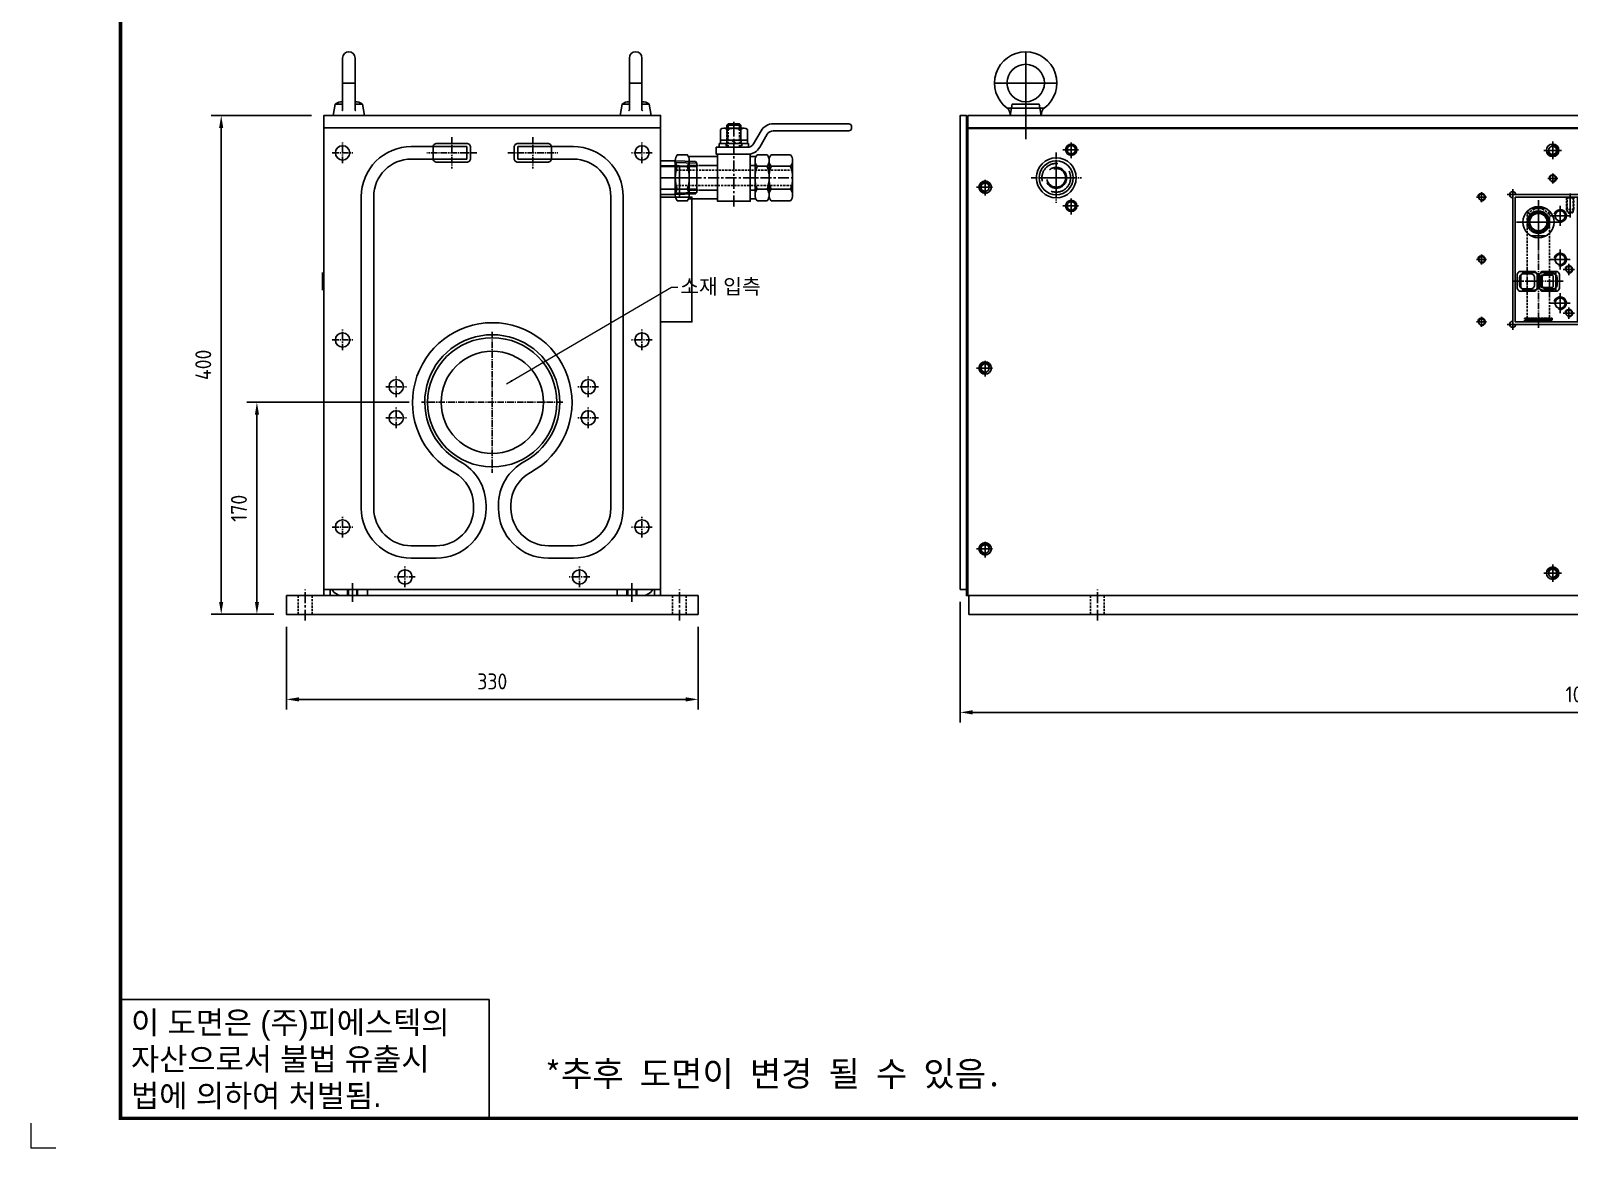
# Model space of a CAD drawing. Header units: millimetres. Extents: x 4969 to 37601, y -771 to 6478.
# Drawn here: x 33858 to 35091, y -771 to 125 of the extents above; entities that cross this region are included whole.
import ezdxf
from ezdxf.enums import TextEntityAlignment as Align

# ---------------------------------------------------------------- set-up
doc = ezdxf.new("R2010")
doc.units = ezdxf.units.MM
doc.header["$LTSCALE"] = 7
doc.header["$MEASUREMENT"] = 0
for name, pattern in [('CENTER', [2, 1.25, -0.25, 0.25, -0.25]), ('CENTER1', [13, 10, -1, 1, -1]), ('CENTER2', [1.125, 0.75, -0.125, 0.125, -0.125]), ('DASHED', [0.2067, 0.1654, -0.0413]), ('HIDDEN', [0.375, 0.25, -0.125]), ('HIDDEN2', [4.7625, 3.175, -1.5875]), ('PHANTOM', [63.5, 31.75, -6.35, 6.35, -6.35, 6.35, -6.35])]:
    doc.linetypes.add(name, pattern=pattern)
doc.layers.get('0').update_dxf_attribs({"linetype": 'CONTINUOUS'})
doc.layers.get('Defpoints').update_dxf_attribs({"linetype": 'CONTINUOUS'})
for name, color, linetype in [('BALL-VALVE-1', 1, 'CENTER'), ('BALL-VALVE-2', 2, 'HIDDEN'), ('BALL-VALVE-3', 3, 'DASHED'), ('BALL-VALVE-4', 4, 'PHANTOM'), ('BALL-VALVE-5', 7, 'CONTINUOUS'), ('BALL-VALVE-8', 8, 'CONTINUOUS'), ('CENTER', 1, 'CENTER1'), ('FORMAT-1', 7, 'CONTINUOUS'), ('THIN', 3, 'CONTINUOUS')]:
    doc.layers.add(name, color=color, linetype=linetype)
doc.layers.add('REMOTE_CONTROLBOX$0$기호(ISO)', color=5, linetype='CONTINUOUS', lineweight=5)
doc.styles.add('h1', font='')
doc.styles.add('HAN', font='')
doc.styles.add('REMOTE_CONTROLBOX$0$치수 텍스트_PSTEK_POSCO', font='isocp.shx')
doc.styles.get("Standard").update_dxf_attribs({"font": 'ISOCP'})
doc.styles.get('h1').set_extended_font_data('New Gulim')
doc.styles.get('HAN').set_extended_font_data('GulimChe')
doc.dimstyles.new('PS-4', dxfattribs={"dimscale": 4, "dimtxt": 3.2, "dimasz": 2.5, "dimexe": 2, "dimexo": 2.5, "dimgap": 2, "dimtad": 1, "dimtoh": 1, "dimrnd": 0.05, "dimzin": 12, "dimdsep": 46, "dimtxsty": 'Standard', "dimcen": 0, "dimclrt": 2, "dimazin": 3, "dimtfac": 1, "dimtofl": 0, "dimtmove": 0, "dimatfit": 3, "dimfxl": 0, "dimtolj": 1, "dimtzin": 0, "dimarcsym": 0})
doc.dimstyles.new('REMOTE_CONTROLBOX$0$치수_PSTEK_POSCO$7', dxfattribs={"dimscale": 2, "dimtxt": 6, "dimasz": 2.5, "dimexe": 2, "dimexo": 2.5, "dimgap": 1, "dimtad": 1, "dimrnd": 1e-08, "dimdsep": 46, "dimtxsty": 'REMOTE_CONTROLBOX$0$치수 텍스트_PSTEK_POSCO', "dimcen": 0.09, "dimdle": 10, "dimclrd": 7, "dimclre": 7, "dimclrt": 2, "dimadec": 1, "dimazin": 2, "dimtfac": 1, "dimtmove": 0, "dimatfit": 3, "dimfxl": 0, "dimtolj": 1, "dimlwd": -1, "dimlwe": -1, "dimarcsym": 0})

# ---------------------------------------------------------------- blocks, each defined once
blk = doc.blocks.new('t2')
for p, q in [((0, 23.82), (73.88, 23.82)), ((0, 23.82), (0, 0)), ((73.88, 23.82), (73.88, 0)), ((0, 0), (73.88, 0))]:
    blk.add_line(p, q)
at = {"color": 1, "style": 'h1'}
for s, p in [('이 도면은 (주)피에스텍의', (2.1, 16.94)), ('자산으로서 불법 유출시', (2.1, 9.61)), ('법에 의하여 처벌됨.', (2.1, 2.28))]:
    blk.add_text(s, height=4.5, dxfattribs=at).set_placement(p)
blk = doc.blocks.new('format-2')
at = {"color": 3, "lineweight": 9}
for p in [(0, 5), (5, 0)]:
    blk.add_line(p, (0, 0), dxfattribs=at)
at = {"layer": 'FORMAT-1', "color": 7, "const_width": 0.7}
blk.add_lwpolyline([(18, 6), (18, 416), (603, 416), (603, 6)], close=True, dxfattribs=at)
blk.add_blockref('t2', (18, 6))
at = {"style": 'HAN'}
for tag, height, p in [('MODEL-NAME', 3, (574.6, 32.53)), ('SCALE', 2.7, (509.31, 27.29)), ('PART-NAME', 3, (574.6, 27.29)), ('DRA-BY', 3, (449.22, 20.44)), ('CH-BY', 3, (465.71, 20.44)), ('APP-BY', 3, (482.2, 20.44)), ('PART-NO', 3, (574.6, 22.01)), ('DRA-DATE', 2.5, (449.22, 8.48)), ('CH-DATE', 2.5, (465.71, 8.48)), ('APP-DATE', 2.5, (482.2, 8.48)), ('관련업체명', 3, (524.09, 10.29))]:
    blk.add_attdef(tag, text='', height=height, dxfattribs=at).set_placement(p, align=Align.MIDDLE_CENTER)
blk = doc.blocks.new('A$C406E7843')
at = {"layer": 'BALL-VALVE-1'}
for p, q in [((-55.7, 90.9), (-55.7, 158.8)), ((-104.4, 113.8), (-7.3, 113.8))]:
    blk.add_line(p, q, dxfattribs=at)
at = {"layer": 'BALL-VALVE-2'}
for p, q in [((-61.4, 153.6), (-61.4, 138.3)), ((-60.3, 138.3), (-60.3, 153.6)), ((-51.2, 138.3), (-51.2, 153.6)), ((-50.1, 138.3), (-50.1, 153.6)), ((-62, 141.3), (-62, 138.3)), ((-61.5, 144.1), (-61.5, 141.3)), ((-50, 144.1), (-50, 141.3)), ((-49.5, 141.3), (-49.5, 138.3)), ((-102.1, 120), (-9.4, 120)), ((-102.8, 107.7), (-8.7, 107.7))]:
    blk.add_line(p, q, dxfattribs=at)
at = {"layer": 'BALL-VALVE-3'}
for p, q in [((-91.5, 123.7), (-68.9, 123.7)), ((-42.6, 123.7), (-38.8, 123.7)), ((-91.5, 104), (-68.9, 104)), ((-42.6, 104), (-38.8, 104))]:
    blk.add_line(p, q, dxfattribs=at)
at = {"layer": 'BALL-VALVE-4'}
for p, q in [((-92.2, 130.8), (-68.9, 130.8)), ((-42.6, 130.8), (-38.1, 130.8)), ((-92.2, 96.9), (-68.9, 96.9)), ((-42.6, 96.9), (-38.1, 96.9))]:
    blk.add_line(p, q, dxfattribs=at)
at = {"layer": 'BALL-VALVE-5'}
for p, q in [((-66.6, 152.6), (-66.6, 144.1)), ((-47.6, 153.6), (-63.9, 153.6)), ((-61.4, 156), (-60.3, 157.1)), ((-61.4, 153.6), (-61.4, 156)), ((-61.4, 156), (-50.1, 156)), ((-61.2, 152.6), (-61.2, 144.1)), ((-60.3, 157.1), (-51.2, 157.1)), ((-51.2, 157.1), (-50.1, 156)), ((-50.3, 152.6), (-50.3, 144.1)), ((-50.1, 156), (-50.1, 153.6)), ((-44.9, 152.6), (-44.9, 144.1)), ((-67.5, 141.3), (-44, 141.3)), ((-67.5, 138.3), (-67.5, 141.3)), ((-44, 138.3), (-67.5, 138.3)), ((-66.6, 144.1), (-44.9, 144.1)), ((-66.6, 141.3), (-66.6, 144.1)), ((-44.9, 144.1), (-66.6, 144.1)), ((-44.9, 141.3), (-66.6, 141.3)), ((-57.6, 144.1), (-54.8, 141.3)), ((-56.7, 144.1), (-53.9, 141.3)), ((-44.9, 144.1), (-44.9, 141.3)), ((-44, 141.3), (-44, 138.3)), ((-102.8, 127.7), (-102.8, 100)), ((-93.1, 132.3), (-101.2, 132.3)), ((-91.5, 127.7), (-91.5, 100)), ((-38.8, 127.7), (-38.8, 100)), ((-29.1, 132.3), (-37.2, 132.3)), ((-27.5, 127.7), (-27.5, 100)), ((-27.5, 127.7), (-27.5, 100)), ((-25.9, 132.3), (-10.3, 132.3)), ((-8.7, 127.7), (-8.7, 100)), ((-93.1, 123.1), (-101.2, 123.1)), ((-29.1, 123.1), (-37.2, 123.1)), ((-25.9, 123.1), (-10.3, 123.1)), ((-93.1, 104.6), (-101.2, 104.6)), ((-29.1, 104.6), (-37.2, 104.6)), ((-25.9, 104.6), (-10.3, 104.6)), ((-93.1, 95.4), (-101.2, 95.4)), ((-29.1, 95.4), (-37.2, 95.4)), ((-25.9, 95.4), (-10.3, 95.4))]:
    blk.add_line(p, q, dxfattribs=at)
blk.add_lwpolyline([(38.4, 155.2, 0.414214), (36.5, 157.1), (-24.2, 157.1, 0.267949), (-34, 151.5), (-40, 141.1, -0.267949), (-44.9, 138.3), (-69.9, 138.3), (-69.9, 132.7), (-44.9, 132.7, 0.267949), (-35.1, 138.3), (-29.1, 148.7, -0.267949), (-24.2, 151.5), (36.5, 151.5, 0.414214), (38.4, 153.4)], format="xyb", close=True, dxfattribs=at)
blk.add_lwpolyline([(-42.6, 132.7), (-68.9, 132.7), (-68.9, 95), (-42.6, 95)], close=True, dxfattribs=at)
for centre, radius, start, end in [((-63.9, 149.3), 4.29, 50.7121, 129.2879), ((-55.5, 136.6), 16.9, 90.7393, 109.4855), ((-56, 136.6), 16.9, 70.5145, 89.2607), ((-47.6, 149.3), 4.29, 50.7121, 129.2879), ((-95.4, 127.7), 7.4, 141.4251, 218.5749), ((-98.9, 127.7), 7.4, 321.4251, 38.5749), ((-31.4, 127.7), 7.4, 141.4251, 218.5749), ((-34.9, 127.7), 7.4, 321.4251, 38.5749), ((-20.1, 127.7), 7.4, 141.4251, 218.5749), ((-16.1, 127.7), 7.4, 321.4251, 38.5749), ((-75.6, 113.8), 27.2, 160.1638, 199.8362), ((-118.7, 113.8), 27.2, 340.1638, 19.8362), ((-11.6, 113.8), 27.2, 160.1638, 199.8362), ((-54.7, 113.8), 27.2, 340.1638, 19.8362), ((-0.3, 113.8), 27.2, 160.1638, 199.8362), ((-35.9, 113.8), 27.2, 340.1638, 19.8362), ((-95.4, 100), 7.4, 141.4251, 218.5749), ((-98.9, 100), 7.4, 321.4251, 38.5749), ((-31.4, 100), 7.4, 141.4251, 218.5749), ((-34.9, 100), 7.4, 321.4251, 38.5749), ((-20.1, 100), 7.4, 141.4251, 218.5749), ((-16.1, 100), 7.4, 321.4251, 38.5749)]:
    blk.add_arc(centre, radius, start, end, dxfattribs=at)
at = {"layer": 'BALL-VALVE-8'}
for p, q in [((-60.3, 157.1), (-60.3, 153.6)), ((-51.2, 157.1), (-51.2, 153.6))]:
    blk.add_line(p, q, dxfattribs=at)
blk = doc.blocks.new('*D338')
at = {"color": 0, "lineweight": -2}
for p, q in [((34082.7, 57.5), (34002.4, 57.5)), ((34010.4, -332.5), (34010.4, 47.5)), ((34052.7, -342.5), (34002.4, -342.5))]:
    blk.add_line(p, q, dxfattribs=at)
at = {"color": 0}
for points in [[(34008.7, 47.5), (34012, 47.5), (34010.4, 57.5)], [(34008.7, -332.5), (34012, -332.5), (34010.4, -342.5)]]:
    blk.add_solid(points, dxfattribs=at)
at = {"layer": 'Defpoints', "color": 0}
for p in [(34010.4, 57.5), (34092.7, 57.5), (34062.7, -342.5)]:
    blk.add_point(p, dxfattribs=at)
at = {"color": 2, "insert": (33996, -142.5), "char_height": 12.8, "attachment_point": 5, "rotation": 90}
blk.add_mtext('\\A1;400', dxfattribs=at)
blk = doc.blocks.new('A$C60CA7C84')
for p, q in [((-27.8006, 12.96015), (-29, 11.76065)), ((-11, 13.48515), (-27.8006, 12.96015)), ((-11.6833, 12.30185), (-11.6833, 13.46385)), ((-11, 13.48515), (0, 13.48515)), ((0, -13.48515), (0, 13.48515)), ((-29, 11.76065), (-29, -11.76065)), ((0, 8.99995), (-29, 8.99995)), ((0, -9.00005), (-29, -9.00005)), ((-29, -11.76065), (-27.8006, -12.96015)), ((-11.6833, -12.30185), (-11.6833, -13.46385)), ((-27.8006, -12.96015), (-11, -13.48515)), ((-11, -13.48515), (0, -13.48515))]:
    blk.add_line(p, q)
at = {"layer": 'CENTER'}
blk.add_line((0, -0.00005), (-29, -0.00005), dxfattribs=at)
at = {"layer": 'THIN'}
for p, q in [((-11.6833, 12.30185), (-11, 13.48515)), ((-29, 11.76065), (-11.6833, 12.30185)), ((-29, -11.76065), (-11.6833, -12.30185)), ((-11.6833, -12.30185), (-11, -13.48515))]:
    blk.add_line(p, q, dxfattribs=at)
blk = doc.blocks.new('*D339')
at = {"color": 0, "lineweight": -2}
for p, q in [((34062.7, -352.5), (34062.7, -418.7)), ((34392.7, -352.5), (34392.7, -418.7)), ((34072.7, -410.7), (34382.7, -410.7))]:
    blk.add_line(p, q, dxfattribs=at)
at = {"color": 0}
for points in [[(34072.7, -409), (34072.7, -412.4), (34062.7, -410.7)], [(34382.7, -409), (34382.7, -412.4), (34392.7, -410.7)]]:
    blk.add_solid(points, dxfattribs=at)
at = {"layer": 'Defpoints', "color": 0}
for p in [(34062.7, -342.5), (34392.7, -342.5), (34392.7, -410.7)]:
    blk.add_point(p, dxfattribs=at)
at = {"color": 2, "insert": (34227.7, -396.3), "char_height": 12.8, "attachment_point": 5}
blk.add_mtext('\\A1;330', dxfattribs=at)
blk = doc.blocks.new('*D327')
at = {"color": 0, "lineweight": -2}
for p, q in [((34161.1, -172.5), (34031, -172.5)), ((34039, -332.5), (34039, -182.5)), ((34052.7, -342.5), (34031, -342.5))]:
    blk.add_line(p, q, dxfattribs=at)
at = {"color": 0}
for points in [[(34037.4, -182.5), (34040.7, -182.5), (34039, -172.5)], [(34037.4, -332.5), (34040.7, -332.5), (34039, -342.5)]]:
    blk.add_solid(points, dxfattribs=at)
at = {"layer": 'Defpoints', "color": 0}
for p in [(34039, -172.5), (34171.1, -172.5), (34062.7, -342.5)]:
    blk.add_point(p, dxfattribs=at)
at = {"color": 2, "insert": (34024.6, -257.5), "char_height": 12.8, "attachment_point": 5, "rotation": 90}
blk.add_mtext('\\A1;170', dxfattribs=at)
blk = doc.blocks.new('*D340')
at = {"color": 0, "lineweight": -2}
for p, q in [((34602.8, -332.5), (34602.8, -429.1)), ((35602.8, -332.5), (35602.8, -429.1)), ((34612.8, -421.1), (35592.8, -421.1))]:
    blk.add_line(p, q, dxfattribs=at)
at = {"color": 0}
for points in [[(34612.8, -419.4), (34612.8, -422.8), (34602.8, -421.1)], [(35592.8, -419.4), (35592.8, -422.8), (35602.8, -421.1)]]:
    blk.add_solid(points, dxfattribs=at)
at = {"layer": 'Defpoints', "color": 0}
for p in [(34602.8, -322.5), (35602.8, -322.5), (35602.8, -421.1)]:
    blk.add_point(p, dxfattribs=at)
at = {"color": 2, "insert": (35102.8, -406.7), "char_height": 12.8, "attachment_point": 5}
blk.add_mtext('\\A1;1000', dxfattribs=at)
blk = doc.blocks.new('A$C51A44828')
at = {"color": 1, "linetype": 'CENTER'}
for p, q in [((-25, 350.2), (-25, 363.8)), ((25, 350.2), (25, 363.8)), ((-31.8, 357), (-18.2, 357)), ((18.2, 357), (31.8, 357)), ((-480, 320.7), (-480, 334.3)), ((480, 320.7), (480, 334.3)), ((-486.8, 327.5), (-473.2, 327.5)), ((486.8, 327.5), (473.2, 327.5)), ((-480, 175.7), (-480, 189.3)), ((480, 175.7), (480, 189.3)), ((-486.8, 182.5), (-473.2, 182.5)), ((486.8, 182.5), (473.2, 182.5)), ((-486.8, 37.5), (-473.2, 37.5)), ((-480, 30.7), (-480, 44.3)), ((486.8, 37.5), (473.2, 37.5)), ((480, 30.7), (480, 44.3)), ((-25, 11.2), (-25, 24.8)), ((25, 11.2), (25, 24.8)), ((-31.8, 18), (-18.2, 18)), ((18.2, 18), (31.8, 18))]:
    blk.add_line(p, q, dxfattribs=at)
at = {"color": 1}
for p, q in [((-52.5, 321.5), (-61.5, 321.5)), ((-57, 317), (-57, 326)), ((52.5, 321.5), (61.5, 321.5)), ((57, 317), (57, 326)), ((-52.5, 217.5), (-61.5, 217.5)), ((-57, 222), (-57, 213)), ((52.5, 217.5), (61.5, 217.5)), ((57, 222), (57, 213))]:
    blk.add_line(p, q, dxfattribs=at)
at = {"color": 6}
blk.add_lwpolyline([(-494, 374.5), (494, 374.5), (494, 0), (-494, 0)], close=True, dxfattribs=at)
for points in [[(-54.5, 321.5), (54.5, 321.5)], [(-57, 220), (-57, 319)], [(57, 319), (57, 220)], [(54.5, 217.5), (-54.5, 217.5)]]:
    blk.add_lwpolyline(points, dxfattribs=at)
for centre in [(-25, 357), (25, 357), (-480, 327.5), (480, 327.5), (-480, 182.5), (480, 182.5), (-480, 37.5), (480, 37.5), (-25, 18), (25, 18)]:
    blk.add_circle(centre, 5, dxfattribs=at)
for centre in [(-25, 334.5), (25, 334.5), (-82, 319.5), (82, 319.5), (-82, 269.5), (82, 269.5), (-82, 219.5), (82, 219.5)]:
    blk.add_circle(centre, 2.46)
for centre, start, end in [((-57, 321.5), 0, 270), ((57, 321.5), 270, 180), ((-57, 217.5), 90, 0), ((57, 217.5), 180, 90)]:
    blk.add_arc(centre, 2.5, start, end, dxfattribs=at)
at = {"layer": 'CENTER'}
for p, q in [((-29, 334.5), (-21, 334.5)), ((-25, 338.5), (-25, 330.5)), ((21, 334.5), (29, 334.5)), ((25, 338.5), (25, 330.5)), ((-82, 323.5), (-82, 315.5)), ((82, 323.5), (82, 315.5)), ((-86, 319.5), (-78, 319.5)), ((86, 319.5), (78, 319.5)), ((-82, 273.5), (-82, 265.5)), ((82, 273.5), (82, 265.5)), ((-86, 269.5), (-78, 269.5)), ((86, 269.5), (78, 269.5)), ((-82, 223.5), (-82, 215.5)), ((82, 223.5), (82, 215.5)), ((-86, 219.5), (-78, 219.5)), ((86, 219.5), (78, 219.5))]:
    blk.add_line(p, q, dxfattribs=at)
at = {"layer": 'THIN'}
for centre, start, end in [((-25, 334.5), 255, 165), ((25, 334.5), 255, 165), ((-82, 319.5), 255, 165), ((82, 319.5), 15, 285), ((-82, 269.5), 255, 165), ((82, 269.5), 15, 285), ((-82, 219.5), 255, 165), ((82, 219.5), 15, 285)]:
    blk.add_arc(centre, 3, start, end, dxfattribs=at)
blk = doc.blocks.new('A$C52045F05')
at = {"linetype": 'HIDDEN'}
h = blk.add_hatch(dxfattribs=at)
h.set_pattern_fill('ANSI31', color=2, scale=0.09)
h.set_pattern_definition([(45, (-645.3206, 535.42103), (-0.20205576, 0.20205576), [])])
h.paths.add_polyline_path([(-53, -27.1), (-31.5, -27.1), (-31.5, -30.1), (-53, -30.1)])
at = {"color": 2, "linetype": 'HIDDEN'}
for p, q in [((-51.3, 56.9), (-42.3, 62.1)), ((-33.3, 56.9), (-42.3, 62.1)), ((-51.3, -27.1), (-51.3, 56.9)), ((-33.3, 56.9), (-51.3, 56.9)), ((-33.3, 56.9), (-33.3, -27.1)), ((-13.8, 59.9), (-19.8, 59.9)), ((-14.3, 57.9), (-19.2, 57.9)), ((-53.3, -30.1), (-53.3, -27.1)), ((-53.3, -27.1), (-31.3, -27.1)), ((-31.3, -27.1), (-31.3, -30.1))]:
    blk.add_line(p, q, dxfattribs=at)
at = {"color": 1, "linetype": 'CENTER2'}
for p, q in [((-42.3, 64), (-42.3, -34.9)), ((-53.4, 49.9), (-31.1, 49.9))]:
    blk.add_line(p, q, dxfattribs=at)
at = {"linetype": 'CENTER2'}
for p, q in [((-51.3, -8.6), (-51.3, 13.4)), ((-33.3, -8.6), (-33.3, 13.4)), ((-22.3, 2.4), (-62.3, 2.4))]:
    blk.add_line(p, q, dxfattribs=at)
at = {"color": 1}
blk.add_lwpolyline([(-60.8, 69.9), (-10.8, 69.9), (-10.8, -30.1), (-60.8, -30.1)], close=True, dxfattribs=at)
at = {"color": 2, "linetype": 'HIDDEN'}
for points in [[(-19.2, 58.9), (-19.8, 59.9), (-19.8, 69.9)], [(-13.8, 69.9), (-14.3, 69.3), (-19.2, 69.3), (-19.8, 69.9)], [(-14.3, 69.3), (-14.3, 57.9), (-16.8, 56.5), (-19.2, 57.9), (-19.2, 69.3)], [(-13.8, 69.9), (-13.8, 59.9), (-14.3, 58.9)], [(-53, -30.1), (-53, -27.1), (-31.5, -27.1), (-31.5, -30.1)]]:
    blk.add_lwpolyline(points, dxfattribs=at)
at = {"color": 1}
for points in [[(-56.3, 10.4), (-46.3, 10.4, -0.414214), (-43.3, 7.4), (-43.3, -2.6, -0.414214), (-46.3, -5.6), (-56.3, -5.6, -0.414214), (-59.3, -2.6), (-59.3, 7.4, -0.414214)], [(-54.3, 8.4), (-48.3, 8.4, -0.414214), (-45.3, 5.4), (-45.3, -0.6, -0.414214), (-48.3, -3.6), (-54.3, -3.6, -0.414214), (-57.3, -0.6), (-57.3, 5.4, -0.414214)], [(-28.3, 10.4), (-38.3, 10.4, 0.414214), (-41.3, 7.4), (-41.3, -2.6, 0.414214), (-38.3, -5.6), (-28.3, -5.6, 0.414214), (-25.3, -2.6), (-25.3, 7.4, 0.414214)], [(-30.3, 8.4), (-36.3, 8.4, 0.414214), (-39.3, 5.4), (-39.3, -0.6, 0.414214), (-36.3, -3.6), (-30.3, -3.6, 0.414214), (-27.3, -0.6), (-27.3, 5.4, 0.414214)]]:
    blk.add_lwpolyline(points, format="xyb", close=True, dxfattribs=at)
for radius in [9, 7]:
    blk.add_circle((-42.3, 49.9), radius, dxfattribs=at)
for centre, radius in [((-24.8, 54.9), 4.19), ((-24.8, 19.9), 4.19), ((-17.8, 11.9), 2.46), ((-24.8, -15.1), 4.19), ((-17.8, -23.1), 2.46)]:
    blk.add_circle(centre, radius)
at = {"layer": 'CENTER'}
for p, q in [((-24.8, 63), (-24.8, 46.8)), ((-16.8, 72.9), (-16.8, 53.5)), ((-32.8, 54.9), (-16.7, 54.9)), ((-24.8, 28), (-24.8, 11.8)), ((-32.8, 19.9), (-16.7, 19.9)), ((-17.8, 16.5), (-17.8, 7.3)), ((-22.3, 11.9), (-13.2, 11.9)), ((-24.8, -7), (-24.8, -23.2)), ((-32.8, -15.1), (-16.7, -15.1)), ((-22.3, -23.1), (-13.2, -23.1)), ((-17.8, -18.5), (-17.8, -27.7))]:
    blk.add_line(p, q, dxfattribs=at)
at = {"layer": 'THIN'}
for centre, radius in [((-24.8, 54.9), 5), ((-24.8, 19.9), 5), ((-17.8, 11.9), 3), ((-24.8, -15.1), 5), ((-17.8, -23.1), 3)]:
    blk.add_arc(centre, radius, 255, 165, dxfattribs=at)
blk = doc.blocks.new('A$C499A4E3C')
at = {"color": 1}
for p, q in [((-29.2, 37), (-17.3, 37)), ((-29.2, 15), (-17.3, 15))]:
    blk.add_line(p, q, dxfattribs=at)
for radius in [12.5, 7]:
    blk.add_circle((-23.2, 26), radius, dxfattribs=at)
at = {"color": 2, "linetype": 'HIDDEN'}
blk.add_circle((-23.2, 26), 8.5, dxfattribs=at)
blk.add_circle((-23.2, 26), 7.61)
at = {"layer": 'CENTER'}
for p, q in [((-23.2, 43.5), (-23.2, 8.5)), ((-40.7, 26), (-5.8, 26))]:
    blk.add_line(p, q, dxfattribs=at)
at = {"layer": 'THIN'}
blk.add_arc((-23.2, 26), 8.33, 255, 165, dxfattribs=at)
blk = doc.blocks.new('A$C6FE2541F')
for name, p in [('A$C52045F05', (-22.1, -9.2)), ('A$C499A4E3C', (-41.1, 14.7))]:
    blk.add_blockref(name, p)
blk = doc.blocks.new('A$C49F24945')
at = {"color": 1, "linetype": 'CENTER'}
for p, q in [((-386, 332.7), (-386, 346.3)), ((436, 332.7), (436, 346.3)), ((-392.8, 339.5), (-379.2, 339.5)), ((442.8, 339.5), (429.2, 339.5)), ((-386, 287.7), (-386, 301.3)), ((436, 287.7), (436, 301.3)), ((-392.8, 294.5), (-379.2, 294.5)), ((442.8, 294.5), (429.2, 294.5))]:
    blk.add_line(p, q, dxfattribs=at)
at = {"color": 1, "linetype": 'CENTER2'}
for p, q in [((-398, 337.2), (-398, 296.8)), ((448, 337.2), (448, 296.8)), ((-418.2, 317), (-377.8, 317)), ((468.2, 317), (427.8, 317))]:
    blk.add_line(p, q, dxfattribs=at)
at = {"color": 2}
blk.add_line((2.5, 241), (2.5, 227), dxfattribs=at)
at = {"color": 1}
blk.add_line((47.5, 241), (47.5, 227), dxfattribs=at)
blk.add_line((47.5, 241), (47.5, 227), dxfattribs=at)
at = {"color": 2}
for points in [[(-22.5, 227), (-14.5, 227, 0.414214), (-11.5, 230), (-11.5, 238, 0.414214), (-14.5, 241), (-22.5, 241, 0.414214), (-25.5, 238), (-25.5, 230, 0.414214)], [(-8.5, 227), (-0.5, 227, 0.414214), (2.5, 230), (2.5, 238, 0.414214), (-0.5, 241), (-8.5, 241, 0.414214), (-11.5, 238), (-11.5, 230, 0.414214)], [(-8.5, 229), (-0.5, 229, 0.414214), (0.5, 230), (0.5, 238, 0.414214), (-0.5, 239), (-8.5, 239, 0.414214), (-9.5, 238), (-9.5, 230, 0.414214)]]:
    blk.add_lwpolyline(points, format="xyb", close=True, dxfattribs=at)
at = {"color": 2, "linetype": 'HIDDEN', "ltscale": 0.5}
for points in [[(58.5, 227), (50.5, 227, -0.414214), (47.5, 230), (47.5, 238, -0.414214), (50.5, 241), (58.5, 241, -0.414214), (61.5, 238), (61.5, 230, -0.414214)], [(58.5, 229), (50.5, 229, -0.414214), (49.5, 230), (49.5, 238, -0.414214), (50.5, 239), (58.5, 239, -0.414214), (59.5, 238), (59.5, 230, -0.414214)], [(72.5, 227), (64.5, 227, -0.414214), (61.5, 230), (61.5, 238, -0.414214), (64.5, 241), (72.5, 241, -0.414214), (75.5, 238), (75.5, 230, -0.414214)], [(72.5, 229), (64.5, 229, -0.414214), (63.5, 230), (63.5, 238, -0.414214), (64.5, 239), (72.5, 239, -0.414214), (73.5, 238), (73.5, 230, -0.414214)]]:
    blk.add_lwpolyline(points, format="xyb", close=True, dxfattribs=at)
at = {"color": 6}
for centre, radius in [((-386, 339.5), 4.5), ((436, 339.5), 4.5), ((-398, 317), 16), ((448, 317), 16), ((-386, 294.5), 4.5), ((436, 294.5), 4.5)]:
    blk.add_circle(centre, radius, dxfattribs=at)
for name, p in [('A$C51A44828', (25, -18)), ('A$C6FE2541F', (52.9, 240.8))]:
    blk.add_blockref(name, p)
at = {"xscale": -1}
blk.add_blockref('A$C6FE2541F', (-2.9, 240.8), dxfattribs=at)
blk = doc.blocks.new('A$C47696615')
at = {"color": 1, "linetype": 'CENTER2'}
for p, q in [((-32.5, 212.5), (-32.5, 187.5)), ((32.5, 212.5), (32.5, 187.5)), ((-128.3, 200), (-111.7, 200)), ((-120, 191.7), (-120, 208.3)), ((-12.5, 200), (-52.5, 200)), ((12.5, 200), (52.5, 200)), ((128.3, 200), (111.7, 200)), ((120, 191.7), (120, 208.3)), ((-128.3, 50), (-111.7, 50)), ((-120, 41.7), (-120, 58.3)), ((0, 56.6), (0, -56.6)), ((128.3, 50), (111.7, 50)), ((120, 41.7), (120, 58.3)), ((-85.3, 12.5), (-68.7, 12.5)), ((-77, 4.2), (-77, 20.8)), ((85.3, 12.5), (68.7, 12.5)), ((77, 4.2), (77, 20.8)), ((56.6, 0), (-56.6, 0)), ((-77, -20.8), (-77, -4.2)), ((77, -20.8), (77, -4.2)), ((-85.3, -12.5), (-68.7, -12.5)), ((85.3, -12.5), (68.7, -12.5)), ((-120, -108.3), (-120, -91.7)), ((-120, -108.3), (-120, -91.7)), ((120, -108.3), (120, -91.7)), ((120, -108.3), (120, -91.7)), ((-128.3, -100), (-111.7, -100)), ((-128.3, -100), (-111.7, -100)), ((128.3, -100), (111.7, -100)), ((128.3, -100), (111.7, -100)), ((-70, -148.3), (-70, -131.7)), ((70, -148.3), (70, -131.7)), ((-61.7, -140), (-78.3, -140)), ((78.3, -140), (61.7, -140))]:
    blk.add_line(p, q, dxfattribs=at)
at = {"color": 6}
blk.add_lwpolyline([(135, 230), (-135, 230), (-135, -150), (135, -150)], close=True, dxfattribs=at)
blk.add_lwpolyline([(-105, -85, 0.414214), (-65, -125), (-45, -125, 0.414214), (-5, -85), (-5, -82.5, 0.274498), (-25.9, -47.4, -3.922862), (25.9, -47.4, 0.274498), (5, -82.5), (5, -85, 0.414214), (45, -125), (65, -125, 0.414214), (105, -85), (105, 165, 0.414214), (65, 205), (20.5, 205), (20.5, 195), (65, 195, -0.414214), (95, 165), (95, -85, -0.414214), (65, -115), (45, -115, -0.414214), (15, -85), (15, -82.5, -0.274498), (30.6, -56.2, 3.922862), (-30.6, -56.2, -0.274498), (-15, -82.5), (-15, -85, -0.414214), (-45, -115), (-65, -115, -0.414214), (-95, -85), (-95, 165, -0.414214), (-65, 195), (-20.5, 195), (-20.5, 205), (-65, 205, 0.414214), (-105, 165)], format="xyb", close=True)
for points in [[(-20.5, 207.5), (-44.5, 207.5, 0.414214), (-47.5, 204.5), (-47.5, 195.5, 0.414214), (-44.5, 192.5), (-20.5, 192.5, 0.414214), (-17.5, 195.5), (-17.5, 204.5, 0.414214)], [(20.5, 207.5), (44.5, 207.5, -0.414214), (47.5, 204.5), (47.5, 195.5, -0.414214), (44.5, 192.5), (20.5, 192.5, -0.414214), (17.5, 195.5), (17.5, 204.5, -0.414214)]]:
    blk.add_lwpolyline(points, format="xyb", close=True, dxfattribs=at)
for centre, radius in [((-120, 200), 5.75), ((120, 200), 5.75), ((-120, 50), 5.75), ((0, 0), 51.8), ((120, 50), 5.75), ((-77, 12.5), 5.75), ((77, 12.5), 5.75), ((-77, -12.5), 5.75), ((77, -12.5), 5.75), ((-120, -100), 5.75), ((120, -100), 5.75), ((-70, -140), 5.75), ((70, -140), 5.75)]:
    blk.add_circle(centre, radius, dxfattribs=at)

msp = doc.modelspace()

# ---------------------------------------------------------------- linework, layer by layer
for p, q in [((34666.233, 66.459, -0.01), (34644.413, 66.459, -0.01)), ((34092.691, -322.541, -0.01), (34092.691, -327.541, -0.01)), ((34092.691, -327.541, -0.01), (34097.691, -327.541, -0.01)), ((34097.691, -327.541, -0.01), (34097.691, -322.541, -0.01)), ((34357.691, -322.541, -0.01), (34357.691, -327.541, -0.01)), ((34357.691, -327.541, -0.01), (34362.691, -327.541, -0.01)), ((34362.691, -327.541, -0.01), (34362.691, -322.541, -0.01))]:
    msp.add_line(p, q)
at = {"color": 1}
msp.add_line((34091.691, -68.541, -0.01), (34091.691, -82.541, -0.01), dxfattribs=at)
at = {"color": 2, "linetype": 'HIDDEN'}
for p, q in [((34072.191, -342.541, -0.01), (34072.191, -327.541, -0.01)), ((34083.191, -342.541, -0.01), (34083.191, -327.541, -0.01)), ((34372.191, -342.541, -0.01), (34372.191, -327.541, -0.01)), ((34383.191, -342.541, -0.01), (34383.191, -327.541, -0.01)), ((34707.323, -342.541, -0.01), (34707.323, -327.541, -0.01)), ((34718.323, -342.541, -0.01), (34718.323, -327.541, -0.01))]:
    msp.add_line(p, q, dxfattribs=at)
at = {"color": 1, "linetype": 'CENTER'}
for p, q in [((34077.691, -347.541, -0.01), (34077.691, -322.541, -0.01)), ((34377.691, -347.541, -0.01), (34377.691, -322.541, -0.01)), ((34712.823, -347.541, -0.01), (34712.823, -322.541, -0.01))]:
    msp.add_line(p, q, dxfattribs=at)
at = {"color": 2, "linetype": 'HIDDEN2'}
for p, q in [((34111.691, -322.541, -0.01), (34111.691, -327.541, -0.01)), ((34112.368, -322.541, -0.01), (34112.368, -327.541, -0.01)), ((34119.015, -322.541, -0.01), (34119.015, -327.541, -0.01)), ((34119.691, -322.541, -0.01), (34119.691, -327.541, -0.01)), ((34335.691, -322.541, -0.01), (34335.691, -327.541, -0.01)), ((34336.368, -322.541, -0.01), (34336.368, -327.541, -0.01)), ((34343.015, -322.541, -0.01), (34343.015, -327.541, -0.01)), ((34343.691, -322.541, -0.01), (34343.691, -327.541, -0.01))]:
    msp.add_line(p, q, dxfattribs=at)
at = {"elevation": -0.01}
for points in [[(34118.391, 61.259, -0.5), (34117.691, 61.959), (34117.691, 103.459, 1), (34107.691, 103.459), (34107.691, 61.959, -0.5), (34106.991, 61.259)], [(34336.991, 61.259, 0.5), (34337.691, 61.959), (34337.691, 103.459, -1), (34347.691, 103.459), (34347.691, 61.959, 0.5), (34348.391, 61.259)], [(34107.691, 68.459, 0.18331806), (34101.781, 66.459)], [(34123.601, 66.459, 0.18331806), (34117.691, 68.459)], [(34331.781, 66.459, -0.18331806), (34337.691, 68.459)], [(34347.691, 68.459, -0.18331806), (34353.601, 66.459)], [(34667.823, 57.459, -0.23713087), (34670.242, 63.399), (34640.404, 63.399, -0.23713087), (34642.823, 57.459)], [(34099.031, -322.541, 0.26794919), (34107.691, -327.541), (34127.691, -327.541), (34127.691, -322.541), (34107.691, -322.541)], [(34356.351, -322.541, -0.26794919), (34347.691, -327.541), (34327.691, -327.541), (34327.691, -322.541), (34347.691, -322.541)]]:
    msp.add_lwpolyline(points, format="xyb", dxfattribs=at)
for points in [[(34100.191, 57.459), (34101.781, 66.459), (34107.691, 66.459)], [(34117.691, 66.459), (34123.601, 66.459), (34125.191, 57.459)], [(34337.691, 66.459), (34331.781, 66.459), (34330.191, 57.459)], [(34355.191, 57.459), (34353.601, 66.459), (34347.691, 66.459)], [(34667.823, 57.459), (34666.233, 66.459), (34644.413, 66.459), (34642.823, 57.459)], [(34092.691, 47.459), (34362.691, 47.459), (34362.691, 57.459), (34092.691, 57.459), (34092.691, 47.459)], [(34608.823, 57.459), (35596.823, 57.459), (35596.823, 47.459), (34608.823, 47.459), (34608.823, 57.459)], [(34092.691, -60.156), (34092.691, -98.505)]]:
    msp.add_lwpolyline(points, dxfattribs=at)
at = {"color": 6, "elevation": -0.01}
msp.add_lwpolyline([(34607.823, -322.541), (34607.823, 57.459), (34602.823, 57.459), (34602.823, -322.541), (34607.823, -322.541)], dxfattribs=at)
at = {"color": 2, "elevation": -0.01}
for points in [[(34362.691, 16.959), (34377.691, 16.959), (34377.691, -8.041), (34362.691, -8.041)], [(34608.823, -327.541), (34607.823, -327.541), (34607.823, -302.541), (34608.823, -302.541)]]:
    msp.add_lwpolyline(points, close=True, dxfattribs=at)
at = {"color": 1, "elevation": -0.01}
msp.add_lwpolyline([(34362.691, -8.041), (34387.691, -8.041), (34387.691, -108.041), (34362.691, -108.041)], close=True, dxfattribs=at)
at = {"color": 4, "elevation": -0.01}
for points in [[(34062.691, -327.541), (34392.691, -327.541), (34392.691, -342.541), (34062.691, -342.541), (34062.691, -327.541)], [(34609.823, -327.541), (35595.823, -327.541), (35595.823, -342.541), (34609.823, -342.541), (34609.823, -327.541)]]:
    msp.add_lwpolyline(points, dxfattribs=at)
for centre, radius in [((34655.323, 83.459, -0.01), 15), ((34691.823, 29.959, -0.01), 3.323), ((35077.823, 29.459, -0.01), 3.323), ((34679.823, 7.459, -0.01), 13.6), ((34622.823, -0.041, -0.01), 3.323), ((34691.823, -15.041, -0.01), 3.323), ((34622.823, -145.041, -0.01), 3.323), ((34622.823, -290.041, -0.01), 3.323), ((35077.823, -309.541, -0.01), 3.323)]:
    msp.add_circle(centre, radius)
at = {"color": 2, "linetype": 'HIDDEN2'}
for radius in [11.5, 8.331, 7.475]:
    msp.add_circle((34679.823, 7.459, -0.01), radius, dxfattribs=at)
at = {"color": 6}
msp.add_circle((34227.691, -172.541, -0.01), 41, dxfattribs=at)
msp.add_arc((34655.323, 83.459, -0.01), 25, 306.639214, 233.360786)
at = {"layer": 'CENTER'}
for p, q in [((34655.323, 108.459, -0.01), (34655.323, 35.459, -0.01)), ((34107.691, 83.459, -0.01), (34117.691, 83.459, -0.01)), ((34347.691, 83.459, -0.01), (34337.691, 83.459, -0.01)), ((34680.323, 83.459, -0.01), (34630.323, 83.459, -0.01)), ((34685.999, 29.959, -0.01), (34697.646, 29.959, -0.01)), ((34691.823, 35.782, -0.01), (34691.823, 24.135, -0.01)), ((35070.798, 29.459, -0.01), (35084.848, 29.459, -0.01)), ((35077.823, 22.434, -0.01), (35077.823, 36.484, -0.01)), ((34679.823, 21.059, -0.01), (34679.823, -6.141, -0.01)), ((34622.823, 5.729, -0.01), (34622.823, -5.811, -0.01)), ((34666.223, 7.459, -0.01), (34693.423, 7.459, -0.01)), ((34628.593, -0.041, -0.01), (34617.053, -0.041, -0.01)), ((34691.823, -20.865, -0.01), (34691.823, -9.218, -0.01)), ((34685.999, -15.041, -0.01), (34697.646, -15.041, -0.01)), ((34628.593, -145.041, -0.01), (34617.053, -145.041, -0.01)), ((34622.823, -139.271, -0.01), (34622.823, -150.811, -0.01)), ((34628.593, -290.041, -0.01), (34617.053, -290.041, -0.01)), ((34622.823, -284.271, -0.01), (34622.823, -295.811, -0.01)), ((35077.823, -302.516, -0.01), (35077.823, -316.566, -0.01)), ((34115.691, -317.541, -0.01), (34115.691, -332.541, -0.01)), ((34339.691, -317.541, -0.01), (34339.691, -332.541, -0.01)), ((35070.798, -309.541, -0.01), (35084.848, -309.541, -0.01))]:
    msp.add_line(p, q, dxfattribs=at)
at = {"layer": 'THIN'}
for centre, start, end in [((34691.823, 29.959, -0.01), 255, 165), ((35077.823, 29.459, -0.01), 195, 105), ((34622.823, -0.041, -0.01), 15, 285), ((34691.823, -15.041, -0.01), 195, 105), ((34622.823, -145.041, -0.01), 15, 285), ((34622.823, -290.041, -0.01), 15, 285), ((35077.823, -309.541, -0.01), 255, 165)]:
    msp.add_arc(centre, 4, start, end, dxfattribs=at)

# ---------------------------------------------------------------- block references
at = {"xscale": 3.999999999998181, "yscale": 3.999999999998181, "zscale": 3.999999999998181}
msp.add_blockref('format-2', (33857.713, -770.544), dxfattribs=at)
for name, p in [('A$C47696615', (34227.691, -172.541, -0.01)), ('A$C406E7843', (34477.176, -106.378, -0.01)), ('A$C49F24945', (35077.823, -309.541, -0.01))]:
    msp.add_blockref(name, p)
at = {"xscale": -1}
msp.add_blockref('A$C60CA7C84', (34362.691, 7.459, -0.01), dxfattribs=at)

# ---------------------------------------------------------------- texts
at = {"color": 2, "style": 'HAN'}
msp.add_text('*추후 도면이 변경 될 수 있음.', height=20, dxfattribs=at).set_placement((34453.184, -710.591, -0.003), align=Align.MIDDLE)
at = {"layer": 'REMOTE_CONTROLBOX$0$기호(ISO)', "color": 2, "insert": (34378.333, -80.299, -0.01), "char_height": 12, "width": 125.42074, "attachment_point": 4, "style": 'REMOTE_CONTROLBOX$0$치수 텍스트_PSTEK_POSCO'}
msp.add_mtext('{\\fGulim|b0|i0|c129|p50;\\H1x;소재 입측}', dxfattribs=at)

# ---------------------------------------------------------------- dimensions: what is measured, and where the dimension line sits
for base, p2, picture, middle in [((34010.379, 57.459, -0.01), (34092.691, 57.459, -0.01), '*D338', (33995.979, -142.541, -0.01)), ((34039.026, -172.541, -0.01), (34171.078, -172.541, -0.01), '*D327', (34024.626, -257.541, -0.01))]:
    dim = msp.add_linear_dim(base=base, p1=(34062.691, -342.541, -0.01), p2=p2, angle=90, dimstyle='PS-4')
    dim.commit()
    dim.dimension.update_dxf_attribs({"geometry": picture, "text_midpoint": middle})
for base, p1, p2, picture, middle in [((35602.823, -421.099, -0.01), (34602.823, -322.541, -0.01), (35602.823, -322.541, -0.01), '*D340', (35102.823, -406.699, -0.01)), ((34392.691, -410.697, -0.01), (34062.691, -342.541, -0.01), (34392.691, -342.541, -0.01), '*D339', (34227.691, -396.297, -0.01))]:
    dim = msp.add_linear_dim(base=base, p1=p1, p2=p2, dimstyle='PS-4')
    dim.commit()
    dim.dimension.update_dxf_attribs({"geometry": picture, "text_midpoint": middle})

# ---------------------------------------------------------------- leaders
at = {"layer": 'REMOTE_CONTROLBOX$0$기호(ISO)', "color": 7, "annotation_type": 0, "has_hookline": 1, "hookline_direction": 0, "text_width": 67.909}
msp.add_leader([(34239.188, -157.785, -0.01), (34371.333, -80.299, -0.01), (34376.333, -80.299, -0.01)], dimstyle='REMOTE_CONTROLBOX$0$치수_PSTEK_POSCO$7', override={"dimtad": 0}, dxfattribs=at)

doc.saveas('drawing.dxf')
